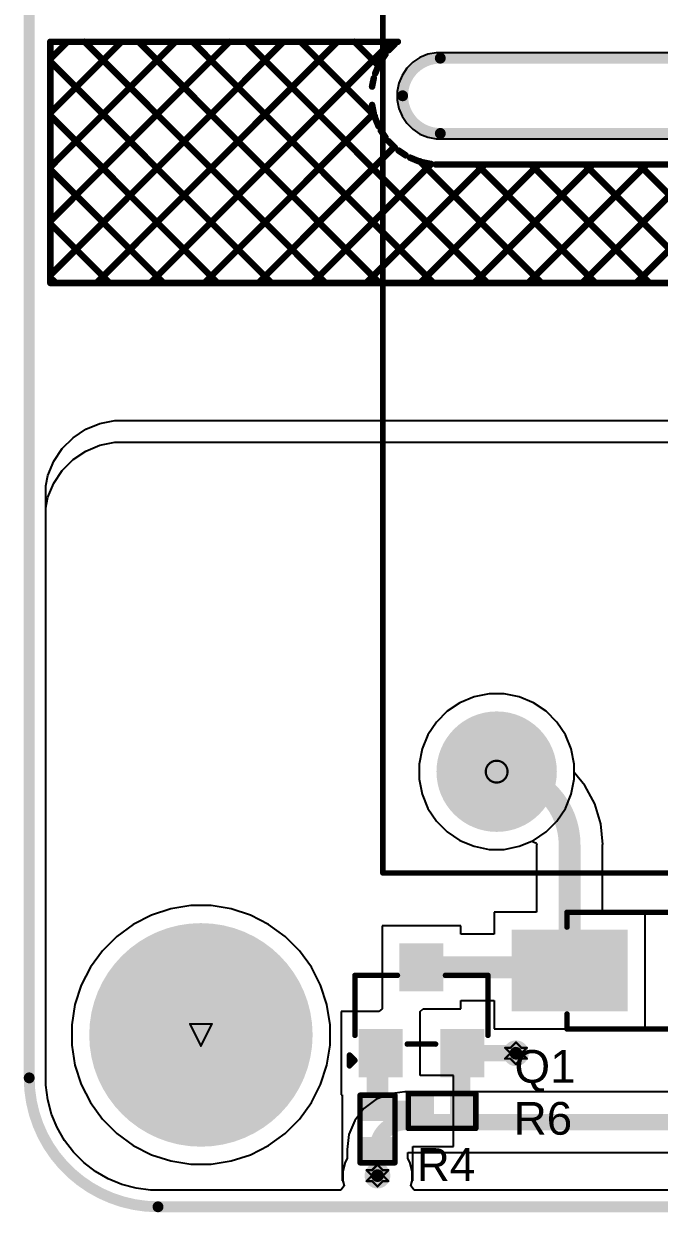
# Model space of a CAD drawing. Header units: inches. Extents: x -4 to 182, y -4 to 85.
# Drawn here: x -4.13 to 10.68, y -4.13 to 23.53 of the extents above; entities that cross this region are included whole.
import ezdxf

# ---------------------------------------------------------------- set-up
doc = ezdxf.new("R2010")
doc.units = ezdxf.units.IN
for name, color, linetype in [('Board Outline', 216, 'Continuous'), ('Bottom Layer', 5, 'Continuous'), ('Bottom Solder', 6, 'Continuous'), ('Drill Drawing', 1, 'Continuous'), ('Multi-Layer', 9, 'Continuous'), ('Pad Holes', 156, 'Continuous'), ('Top Layer', 1, 'Continuous'), ('Top Overlay', 2, 'Continuous'), ('Top Paste', 8, 'Continuous'), ('Top Solder', 216, 'Continuous'), ('Via Holes', 16, 'Continuous')]:
    doc.layers.add(name, color=color, linetype=linetype)
doc.styles.add('Arial', font='', dxfattribs={"height": 0.2})
doc.styles.get('Arial').set_extended_font_data('Arial')

# ---------------------------------------------------------------- blocks, each defined once
blk = doc.blocks.new('R___0402_5')
at = {"layer": 'Top Layer'}
for points in [[(-0.699, -0.317), (-0.699, 0.318), (-0.241, 0.318), (-0.241, -0.317)], [(0.241, -0.317), (0.241, 0.318), (0.699, 0.318), (0.699, -0.317)]]:
    blk.add_hatch(color=1, dxfattribs=at).paths.add_polyline_path(points)
at = {"layer": 'Top Paste'}
for points in [[(-0.699, -0.317), (-0.699, 0.318), (-0.241, 0.318), (-0.241, -0.317)], [(0.241, -0.317), (0.241, 0.318), (0.699, 0.318), (0.699, -0.317)]]:
    blk.add_hatch(color=8, dxfattribs=at).paths.add_polyline_path(points)
at = {"layer": 'Top Solder'}
for points in [[(-0.754, -0.372), (-0.754, 0.373), (-0.186, 0.373), (-0.186, -0.372)], [(0.186, -0.372), (0.186, 0.373), (0.754, 0.373), (0.754, -0.372)]]:
    blk.add_hatch(color=216, dxfattribs=at).paths.add_polyline_path(points)
at = {"layer": 'Top Overlay'}
for points in [[(0.787, 0.406, 0.127, 0.127, 0), (-0.787, 0.406, 0.127, 0.127, 0)], [(-0.787, -0.406, 0.127, 0.127, 0), (-0.787, 0.406, 0.127, 0.127, 0)], [(0.787, 0.406, 0.127, 0.127, 0), (0.787, -0.406, 0.127, 0.127, 0)], [(0.787, -0.406, 0.127, 0.127, 0), (-0.787, -0.406, 0.127, 0.127, 0)], [(0.813, -0.432, 0.00323, 0.00323, 0), (-0.813, -0.432, 0.00323, 0.00323, 0)]]:
    blk.add_lwpolyline(points, format="xyseb", dxfattribs=at)
for points in [[(-0.819, 0.406, 0.0635, 0.0635, 1), (-0.756, 0.406, 0.0635, 0.0635, 1)], [(-0.819, 0.406, 0.0635, 0.0635, 1), (-0.756, 0.406, 0.0635, 0.0635, 1)], [(0.756, 0.406, 0.0635, 0.0635, 1), (0.819, 0.406, 0.0635, 0.0635, 1)], [(0.756, 0.406, 0.0635, 0.0635, 1), (0.819, 0.406, 0.0635, 0.0635, 1)], [(-0.819, -0.406, 0.0635, 0.0635, 1), (-0.756, -0.406, 0.0635, 0.0635, 1)], [(-0.819, -0.406, 0.0635, 0.0635, 1), (-0.756, -0.406, 0.0635, 0.0635, 1)], [(-0.814, -0.432, 0.00161, 0.00161, 1), (-0.812, -0.432, 0.00161, 0.00161, 1)], [(0.756, -0.406, 0.0635, 0.0635, 1), (0.819, -0.406, 0.0635, 0.0635, 1)], [(0.756, -0.406, 0.0635, 0.0635, 1), (0.819, -0.406, 0.0635, 0.0635, 1)], [(0.812, -0.432, 0.00161, 0.00161, 1), (0.814, -0.432, 0.00161, 0.00161, 1)]]:
    blk.add_lwpolyline(points, format="xyseb", close=True, dxfattribs=at)
blk = doc.blocks.new('R___0402_7')
at = {"layer": 'Top Layer'}
for points in [[(-0.699, -0.318), (-0.699, 0.318), (-0.241, 0.318), (-0.241, -0.318)], [(0.241, -0.318), (0.241, 0.318), (0.699, 0.318), (0.699, -0.318)]]:
    blk.add_hatch(color=1, dxfattribs=at).paths.add_polyline_path(points)
at = {"layer": 'Top Paste'}
for points in [[(-0.699, -0.318), (-0.699, 0.318), (-0.241, 0.318), (-0.241, -0.318)], [(0.241, -0.318), (0.241, 0.318), (0.699, 0.318), (0.699, -0.318)]]:
    blk.add_hatch(color=8, dxfattribs=at).paths.add_polyline_path(points)
at = {"layer": 'Top Solder'}
for points in [[(-0.754, -0.373), (-0.754, 0.373), (-0.186, 0.373), (-0.186, -0.373)], [(0.186, -0.373), (0.186, 0.373), (0.754, 0.373), (0.754, -0.373)]]:
    blk.add_hatch(color=216, dxfattribs=at).paths.add_polyline_path(points)
at = {"layer": 'Top Overlay'}
for points in [[(-0.787, 0.406, 0.127, 0.127, 0), (0.787, 0.406, 0.127, 0.127, 0)], [(-0.787, 0.406, 0.127, 0.127, 0), (-0.787, -0.406, 0.127, 0.127, 0)], [(0.787, 0.406, 0.127, 0.127, 0), (0.787, -0.406, 0.127, 0.127, 0)], [(-0.787, -0.406, 0.127, 0.127, 0), (0.787, -0.406, 0.127, 0.127, 0)], [(-0.813, -0.432, 0.00323, 0.00323, 0), (0.813, -0.432, 0.00323, 0.00323, 0)]]:
    blk.add_lwpolyline(points, format="xyseb", dxfattribs=at)
for points in [[(-0.819, 0.406, 0.0635, 0.0635, 1), (-0.756, 0.406, 0.0635, 0.0635, 1)], [(-0.819, 0.406, 0.0635, 0.0635, 1), (-0.756, 0.406, 0.0635, 0.0635, 1)], [(0.756, 0.406, 0.0635, 0.0635, 1), (0.819, 0.406, 0.0635, 0.0635, 1)], [(0.756, 0.406, 0.0635, 0.0635, 1), (0.819, 0.406, 0.0635, 0.0635, 1)], [(-0.819, -0.406, 0.0635, 0.0635, 1), (-0.756, -0.406, 0.0635, 0.0635, 1)], [(-0.819, -0.406, 0.0635, 0.0635, 1), (-0.756, -0.406, 0.0635, 0.0635, 1)], [(-0.814, -0.432, 0.00161, 0.00161, 1), (-0.812, -0.432, 0.00161, 0.00161, 1)], [(0.756, -0.406, 0.0635, 0.0635, 1), (0.819, -0.406, 0.0635, 0.0635, 1)], [(0.756, -0.406, 0.0635, 0.0635, 1), (0.819, -0.406, 0.0635, 0.0635, 1)], [(0.812, -0.432, 0.00161, 0.00161, 1), (0.814, -0.432, 0.00161, 0.00161, 1)]]:
    blk.add_lwpolyline(points, format="xyseb", close=True, dxfattribs=at)
blk = doc.blocks.new('SOT_23_12')
at = {"layer": 'Top Layer'}
for points in [[(-0.41, 1.46), (0.41, 1.46), (0.41, 0.54), (-0.41, 0.54)], [(-1.36, -0.54), (-0.54, -0.54), (-0.54, -1.46), (-1.36, -1.46)], [(0.54, -0.54), (1.36, -0.54), (1.36, -1.46), (0.54, -1.46)]]:
    blk.add_hatch(color=1, dxfattribs=at).paths.add_polyline_path(points)
at = {"layer": 'Top Paste'}
for points in [[(-0.41, 1.46), (0.41, 1.46), (0.41, 0.54), (-0.41, 0.54)], [(-1.36, -0.54), (-0.54, -0.54), (-0.54, -1.46), (-1.36, -1.46)], [(0.54, -0.54), (1.36, -0.54), (1.36, -1.46), (0.54, -1.46)]]:
    blk.add_hatch(color=8, dxfattribs=at).paths.add_polyline_path(points)
at = {"layer": 'Top Solder'}
for points in [[(-0.512, 1.562), (0.512, 1.562), (0.512, 0.438), (-0.512, 0.438)], [(-1.462, -0.438), (-0.438, -0.438), (-0.438, -1.562), (-1.462, -1.562)], [(0.438, -0.438), (1.462, -0.438), (1.462, -1.562), (0.438, -1.562)]]:
    blk.add_hatch(color=216, dxfattribs=at).paths.add_polyline_path(points)
at = {"layer": 'Top Overlay'}
for points in [[(-1.549, 0.813, 0.127, 0.127, 0), (-1.549, -0.584, 0.127, 0.127, 0)], [(-1.549, 0.813, 0.127, 0.127, 0), (-0.559, 0.813, 0.127, 0.127, 0)], [(0.559, 0.813, 0.127, 0.127, 0), (1.549, 0.813, 0.127, 0.127, 0)], [(1.549, -0.584, 0.127, 0.127, 0), (1.549, 0.813, 0.127, 0.127, 0)], [(-0.33, -0.787, 0.127, 0.127, 0), (0.33, -0.787, 0.127, 0.127, 0)], [(-1.676, -1.041, 0.127, 0.127, 0), (-1.549, -1.168, 0.127, 0.127, 0)], [(-1.676, -1.295, 0.127, 0.127, 0), (-1.676, -1.041, 0.127, 0.127, 0)], [(-1.676, -1.295, 0.127, 0.127, 0), (-1.549, -1.168, 0.127, 0.127, 0)]]:
    blk.add_lwpolyline(points, format="xyseb", dxfattribs=at)
for points in [[(-1.581, 0.813, 0.0635, 0.0635, 1), (-1.518, 0.813, 0.0635, 0.0635, 1)], [(-1.581, 0.813, 0.0635, 0.0635, 1), (-1.518, 0.813, 0.0635, 0.0635, 1)], [(-0.591, 0.813, 0.0635, 0.0635, 1), (-0.527, 0.813, 0.0635, 0.0635, 1)], [(0.527, 0.813, 0.0635, 0.0635, 1), (0.591, 0.813, 0.0635, 0.0635, 1)], [(1.518, 0.813, 0.0635, 0.0635, 1), (1.581, 0.813, 0.0635, 0.0635, 1)], [(1.518, 0.813, 0.0635, 0.0635, 1), (1.581, 0.813, 0.0635, 0.0635, 1)], [(-1.581, -0.584, 0.0635, 0.0635, 1), (-1.518, -0.584, 0.0635, 0.0635, 1)], [(1.518, -0.584, 0.0635, 0.0635, 1), (1.581, -0.584, 0.0635, 0.0635, 1)], [(-0.362, -0.787, 0.0635, 0.0635, 1), (-0.298, -0.787, 0.0635, 0.0635, 1)], [(0.298, -0.787, 0.0635, 0.0635, 1), (0.362, -0.787, 0.0635, 0.0635, 1)], [(-1.708, -1.041, 0.0635, 0.0635, 1), (-1.645, -1.041, 0.0635, 0.0635, 1)], [(-1.708, -1.041, 0.0635, 0.0635, 1), (-1.645, -1.041, 0.0635, 0.0635, 1)], [(-1.581, -1.168, 0.0635, 0.0635, 1), (-1.518, -1.168, 0.0635, 0.0635, 1)], [(-1.581, -1.168, 0.0635, 0.0635, 1), (-1.518, -1.168, 0.0635, 0.0635, 1)], [(-1.708, -1.295, 0.0635, 0.0635, 1), (-1.645, -1.295, 0.0635, 0.0635, 1)], [(-1.708, -1.295, 0.0635, 0.0635, 1), (-1.645, -1.295, 0.0635, 0.0635, 1)]]:
    blk.add_lwpolyline(points, format="xyseb", close=True, dxfattribs=at)
blk = doc.blocks.new('G2RL_1A_E2_CV_HA_DC12_14')
at = {"layer": 'Bottom Layer'}
h = blk.add_hatch(color=5, dxfattribs=at)
edge = h.paths.add_edge_path()
edge.add_arc((-12.5, 3.75), 1.3, 0, 360)
at = {"layer": 'Bottom Solder'}
h = blk.add_hatch(color=6, dxfattribs=at)
edge = h.paths.add_edge_path()
edge.add_arc((-12.5, 3.75), 1.402, 0, 360)
at = {"layer": 'Multi-Layer'}
h = blk.add_hatch(color=9, dxfattribs=at)
edge = h.paths.add_edge_path()
edge.add_arc((-12.5, 3.75), 1.3, 0, 360)
at = {"layer": 'Pad Holes'}
h = blk.add_hatch(color=7, dxfattribs=at)
edge = h.paths.add_edge_path()
edge.add_arc((-12.5, 3.75), 0.65, 0, 360)
at = {"layer": 'Top Layer'}
h = blk.add_hatch(color=1, dxfattribs=at)
edge = h.paths.add_edge_path()
edge.add_arc((-12.5, 3.75), 1.3, 0, 360)
at = {"layer": 'Top Solder'}
h = blk.add_hatch(color=216, dxfattribs=at)
edge = h.paths.add_edge_path()
edge.add_arc((-12.5, 3.75), 1.402, 0, 360)
at = {"layer": 'Top Overlay'}
blk.add_lwpolyline([(-14.891, 6.401, 0.0635, 0.0635, 1), (-14.827, 6.401, 0.0635, 0.0635, 1)], format="xyseb", close=True, dxfattribs=at)
blk.add_lwpolyline([(-14.891, 6.401, 0.0635, 0.0635, 1), (-14.827, 6.401, 0.0635, 0.0635, 1)], format="xyseb", close=True, dxfattribs=at)
for points in [[(-14.859, 6.401, 0.127, 0.127, 0), (14.199, 6.401, 0.127, 0.127, 0)], [(-14.859, 6.401, 0.127, 0.127, 0), (-14.859, -6.35, 0.127, 0.127, 0)]]:
    blk.add_lwpolyline(points, format="xyseb", dxfattribs=at)
blk = doc.blocks.new('SMA_22')
at = {"layer": 'Top Layer'}
for points in [[(-3.25, 0.85), (-0.75, 0.85), (-0.75, -0.85), (-3.25, -0.85)], [(0.75, 0.85), (3.25, 0.85), (3.25, -0.85), (0.75, -0.85)]]:
    blk.add_hatch(color=1, dxfattribs=at).paths.add_polyline_path(points)
at = {"layer": 'Top Overlay'}
for points in [[(-4.445, -1.422), (-3.278, -1.422), (-3.278, 1.422), (-4.445, 1.422)], [(-3.3, 0.924), (-2.596, 0.924), (-2.596, 1.422), (-3.3, 1.422)], [(-3.3, -1.422), (-2.596, -1.422), (-2.596, -0.924), (-3.3, -0.924)]]:
    blk.add_hatch(color=2, dxfattribs=at).paths.add_polyline_path(points)
at = {"layer": 'Top Paste'}
for points in [[(-3.25, 0.85), (-0.75, 0.85), (-0.75, -0.85), (-3.25, -0.85)], [(0.75, 0.85), (3.25, 0.85), (3.25, -0.85), (0.75, -0.85)]]:
    blk.add_hatch(color=8, dxfattribs=at).paths.add_polyline_path(points)
at = {"layer": 'Top Solder'}
for points in [[(-3.352, 0.952), (-0.648, 0.952), (-0.648, -0.952), (-3.352, -0.952)], [(0.648, 0.952), (3.352, 0.952), (3.352, -0.952), (0.648, -0.952)]]:
    blk.add_hatch(color=216, dxfattribs=at).paths.add_polyline_path(points)
at = {"layer": 'Top Overlay'}
for points in [[(2.061, 1.358, 0.127, 0.127, 0), (-2.658, 1.358, 0.127, 0.127, 0)], [(2.061, 1.358, 0.127, 0.127, 0), (2.061, 1.012, 0.127, 0.127, 0)], [(2.061, -1.012, 0.127, 0.127, 0), (2.061, -1.358, 0.127, 0.127, 0)], [(2.061, -1.358, 0.127, 0.127, 0), (-2.658, -1.358, 0.127, 0.127, 0)]]:
    blk.add_lwpolyline(points, format="xyseb", dxfattribs=at)
for points in [[(-2.69, 1.358, 0.0635, 0.0635, 1), (-2.626, 1.358, 0.0635, 0.0635, 1)], [(2.029, 1.358, 0.0635, 0.0635, 1), (2.093, 1.358, 0.0635, 0.0635, 1)], [(2.029, 1.358, 0.0635, 0.0635, 1), (2.093, 1.358, 0.0635, 0.0635, 1)], [(2.029, 1.012, 0.0635, 0.0635, 1), (2.093, 1.012, 0.0635, 0.0635, 1)], [(2.029, -1.012, 0.0635, 0.0635, 1), (2.093, -1.012, 0.0635, 0.0635, 1)], [(-2.69, -1.358, 0.0635, 0.0635, 1), (-2.626, -1.358, 0.0635, 0.0635, 1)], [(2.029, -1.358, 0.0635, 0.0635, 1), (2.093, -1.358, 0.0635, 0.0635, 1)], [(2.029, -1.358, 0.0635, 0.0635, 1), (2.093, -1.358, 0.0635, 0.0635, 1)]]:
    blk.add_lwpolyline(points, format="xyseb", close=True, dxfattribs=at)

msp = doc.modelspace()

# ---------------------------------------------------------------- hatches: boundary and pattern name
at = {"layer": 'Bottom Layer'}
h = msp.add_hatch(color=5, dxfattribs=at)
edge = h.paths.add_edge_path()
edge.add_arc((0, 0), 2.5, 0, 360)
h = msp.add_hatch(color=5, dxfattribs=at)
edge = h.paths.add_edge_path()
edge.add_arc((7.338, -0.427), 0.3, 0, 360)
h = msp.add_hatch(color=5, dxfattribs=at)
edge = h.paths.add_edge_path()
edge.add_arc((4.113, -3.275), 0.3, 0, 360)
at = {"layer": 'Bottom Solder'}
h = msp.add_hatch(color=6, dxfattribs=at)
edge = h.paths.add_edge_path()
edge.add_arc((0, 0), 2.602, 0, 360)
at = {"layer": 'Multi-Layer'}
h = msp.add_hatch(color=9, dxfattribs=at)
edge = h.paths.add_edge_path()
edge.add_arc((0, 0), 2.5, 0, 360)
at = {"layer": 'Pad Holes'}
h = msp.add_hatch(color=7, dxfattribs=at)
edge = h.paths.add_edge_path()
edge.add_arc((0, 0), 1.5, 0, 360)
at = {"layer": 'Top Layer'}
h = msp.add_hatch(color=1, dxfattribs=at)
edge = h.paths.add_edge_path()
edge.add_arc((0, 0), 2.5, 0, 360)
h = msp.add_hatch(color=1, dxfattribs=at)
edge = h.paths.add_edge_path()
edge.add_arc((7.338, -0.427), 0.3, 0, 360)
h = msp.add_hatch(color=1, dxfattribs=at)
edge = h.paths.add_edge_path()
edge.add_arc((4.113, -3.275), 0.3, 0, 360)
at = {"layer": 'Top Solder'}
h = msp.add_hatch(color=216, dxfattribs=at)
edge = h.paths.add_edge_path()
edge.add_arc((0, 0), 2.602, 0, 360)
at = {"layer": 'Via Holes'}
h = msp.add_hatch(color=7, dxfattribs=at)
edge = h.paths.add_edge_path()
edge.add_arc((7.338, -0.427), 0.15, 0, 360)
h = msp.add_hatch(color=7, dxfattribs=at)
edge = h.paths.add_edge_path()
edge.add_arc((4.113, -3.275), 0.15, 0, 360)

# ---------------------------------------------------------------- linework, layer by layer
at = {"layer": 'Board Outline'}
for points in [[(-4, -1, 0.254, 0.254, 0), (-4, 47, 0.254, 0.254, 0)], [(4.699, 21.857, 0.254, 0.254, -0.414214), (5.575, 22.733, 0.254, 0.254, 0)], [(5.575, 22.733, 0.254, 0.254, 0), (15.557, 22.733, 0.254, 0.254, 0)], [(5.575, 20.98, 0.254, 0.254, -0.414214), (4.699, 21.857, 0.254, 0.254, 0)], [(5.575, 20.98, 0.254, 0.254, 0), (15.557, 20.98, 0.254, 0.254, 0)], [(-1, -4, 0.254, 0.254, -0.414214), (-4, -1, 0.254, 0.254, 0)], [(-1, -4, 0.254, 0.254, 0), (50.174, -4, 0.254, 0.254, 0)]]:
    msp.add_lwpolyline(points, format="xyseb", dxfattribs=at)
for points in [[(5.512, 22.733, 0.127, 0.127, 1), (5.639, 22.733, 0.127, 0.127, 1)], [(5.512, 22.733, 0.127, 0.127, 1), (5.639, 22.733, 0.127, 0.127, 1)], [(4.636, 21.857, 0.127, 0.127, 1), (4.762, 21.857, 0.127, 0.127, 1)], [(4.636, 21.857, 0.127, 0.127, 1), (4.762, 21.857, 0.127, 0.127, 1)], [(5.512, 20.98, 0.127, 0.127, 1), (5.639, 20.98, 0.127, 0.127, 1)], [(5.512, 20.98, 0.127, 0.127, 1), (5.639, 20.98, 0.127, 0.127, 1)], [(-4.063, -1, 0.127, 0.127, 1), (-3.936, -1, 0.127, 0.127, 1)], [(-4.063, -1, 0.127, 0.127, 1), (-3.936, -1, 0.127, 0.127, 1)], [(-1.063, -4, 0.127, 0.127, 1), (-0.936, -4, 0.127, 0.127, 1)], [(-1.063, -4, 0.127, 0.127, 1), (-0.936, -4, 0.127, 0.127, 1)]]:
    msp.add_lwpolyline(points, format="xyseb", close=True, dxfattribs=at)
at = {"layer": 'Bottom Layer'}
for p, q in [((-2.978, 13.39), (-2.683, 13.587)), ((-2.683, 13.587), (-2.355, 13.723)), ((-2.355, 13.723), (-2.006, 13.792)), ((-2.006, 13.792), (51.228, 13.792)), ((-3.23, 13.138), (-2.978, 13.39)), ((-3.427, 12.843), (-3.23, 13.138)), ((-3.563, 12.515), (-3.427, 12.843)), ((-3.612, 12.27), (-3.563, 12.515)), ((-3.612, -1), (-3.612, 12.27)), ((6.362, 7.866), (6.033, 7.73)), ((6.711, 7.935), (6.362, 7.866)), ((7.067, 7.935), (6.711, 7.935)), ((7.416, 7.866), (7.067, 7.935)), ((7.745, 7.73), (7.416, 7.866)), ((5.737, 7.532), (5.485, 7.28)), ((6.033, 7.73), (5.737, 7.532)), ((8.042, 7.532), (7.745, 7.73)), ((8.293, 7.28), (8.042, 7.532)), ((5.485, 7.28), (5.287, 6.984)), ((8.491, 6.984), (8.293, 7.28)), ((5.287, 6.984), (5.151, 6.655)), ((8.628, 6.655), (8.491, 6.984)), ((5.151, 6.655), (5.081, 6.305)), ((8.697, 6.305), (8.628, 6.655)), ((5.081, 6.305), (5.081, 5.949)), ((8.697, 5.949), (8.697, 6.305)), ((5.081, 5.949), (5.151, 5.6)), ((8.628, 5.6), (8.697, 5.949)), ((5.151, 5.6), (5.287, 5.271)), ((8.491, 5.271), (8.628, 5.6)), ((5.287, 5.271), (5.485, 4.975)), ((8.293, 4.975), (8.491, 5.271)), ((5.485, 4.975), (5.737, 4.723)), ((5.737, 4.723), (6.033, 4.525)), ((7.745, 4.525), (8.042, 4.723)), ((8.042, 4.723), (8.293, 4.975)), ((6.033, 4.525), (6.362, 4.389)), ((7.416, 4.389), (7.745, 4.525)), ((6.362, 4.389), (6.711, 4.319)), ((6.711, 4.319), (7.067, 4.319)), ((7.067, 4.319), (7.416, 4.389)), ((-1.155, 2.788), (-1.577, 2.573)), ((-0.704, 2.934), (-1.155, 2.788)), ((-0.237, 3.008), (-0.704, 2.934)), ((0.237, 3.008), (-0.237, 3.008)), ((0.704, 2.934), (0.237, 3.008)), ((1.155, 2.788), (0.704, 2.934)), ((1.577, 2.573), (1.155, 2.788)), ((-1.577, 2.573), (-1.96, 2.294)), ((1.96, 2.294), (1.577, 2.573)), ((-1.96, 2.294), (-2.294, 1.96)), ((2.294, 1.96), (1.96, 2.294)), ((-2.294, 1.96), (-2.573, 1.577)), ((2.573, 1.577), (2.294, 1.96)), ((-2.573, 1.577), (-2.788, 1.155)), ((2.788, 1.155), (2.573, 1.577)), ((-2.788, 1.155), (-2.934, 0.704)), ((2.934, 0.704), (2.788, 1.155)), ((-2.934, 0.704), (-3.008, 0.237)), ((3.008, 0.237), (2.934, 0.704)), ((-3.008, 0.237), (-3.008, -0.237)), ((3.008, -0.237), (3.008, 0.237)), ((-3.008, -0.237), (-2.934, -0.704)), ((2.934, -0.704), (3.008, -0.237)), ((-2.934, -0.704), (-2.788, -1.155)), ((2.788, -1.155), (2.934, -0.704)), ((-3.612, -1.171), (-3.612, -1)), ((-3.567, -1.511), (-3.612, -1.171)), ((-2.788, -1.155), (-2.573, -1.577)), ((2.573, -1.577), (2.788, -1.155)), ((4.399, -1.368), (4.075, -1.502)), ((4.747, -1.322), (4.399, -1.368)), ((4.747, -1.327), (4.747, -1.322)), ((33.131, -1.327), (4.747, -1.327)), ((-3.478, -1.841), (-3.567, -1.511)), ((-2.573, -1.577), (-2.294, -1.96)), ((2.294, -1.96), (2.573, -1.577)), ((4.075, -1.502), (3.797, -1.716)), ((-3.347, -2.158), (-3.478, -1.841)), ((3.797, -1.716), (3.583, -1.994)), ((-3.176, -2.454), (-3.347, -2.158)), ((-2.294, -1.96), (-1.96, -2.294)), ((1.96, -2.294), (2.294, -1.96)), ((3.583, -1.994), (3.449, -2.318)), ((-2.968, -2.726), (-3.176, -2.454)), ((-1.96, -2.294), (-1.577, -2.573)), ((1.577, -2.573), (1.96, -2.294)), ((3.449, -2.318), (3.403, -2.666)), ((-2.726, -2.968), (-2.968, -2.726)), ((-1.577, -2.573), (-1.155, -2.788)), ((1.155, -2.788), (1.577, -2.573)), ((3.403, -2.666), (3.408, -2.666)), ((3.408, -2.666), (3.408, -2.879)), ((4.817, -2.879), (4.817, -2.737)), ((4.817, -2.737), (16.058, -2.737)), ((-2.454, -3.176), (-2.726, -2.968)), ((-1.155, -2.788), (-0.704, -2.934)), ((-0.704, -2.934), (-0.237, -3.008)), ((-0.237, -3.008), (0.237, -3.008)), ((0.237, -3.008), (0.704, -2.934)), ((0.704, -2.934), (1.155, -2.788)), ((3.36, -2.963), (3.305, -3.168)), ((3.408, -2.879), (3.36, -2.963)), ((4.866, -2.963), (4.817, -2.879)), ((4.921, -3.168), (4.866, -2.963)), ((-2.158, -3.347), (-2.454, -3.176)), ((3.305, -3.168), (3.305, -3.381)), ((4.921, -3.381), (4.921, -3.168)), ((-1.841, -3.478), (-2.158, -3.347)), ((-1.511, -3.567), (-1.841, -3.478)), ((-1.171, -3.612), (-1.511, -3.567)), ((3.339, -3.51), (3.262, -3.612)), ((3.305, -3.381), (3.339, -3.51)), ((4.886, -3.51), (4.921, -3.381)), ((4.964, -3.612), (4.886, -3.51)), ((3.262, -3.612), (-1.171, -3.612)), ((16.592, -3.612), (4.964, -3.612))]:
    msp.add_line(p, q, dxfattribs=at)
for points in [[(4.113, -2.666, 0.381, 0.381, -0.414214), (4.747, -2.032, 0.381, 0.381, 0)], [(4.747, -2.032, 0.381, 0.381, 0), (33.131, -2.032, 0.381, 0.381, 0)], [(4.113, -3.275, 0.381, 0.381, 0), (4.113, -2.666, 0.381, 0.381, 0)]]:
    msp.add_lwpolyline(points, format="xyseb", dxfattribs=at)
for points in [[(4.652, -2.032, 0.191, 0.191, 1), (4.842, -2.032, 0.191, 0.191, 1)], [(4.652, -2.032, 0.191, 0.191, 1), (4.842, -2.032, 0.191, 0.191, 1)], [(4.018, -2.666, 0.191, 0.191, 1), (4.208, -2.666, 0.191, 0.191, 1)], [(4.018, -2.666, 0.191, 0.191, 1), (4.208, -2.666, 0.191, 0.191, 1)], [(4.018, -3.275, 0.191, 0.191, 1), (4.208, -3.275, 0.191, 0.191, 1)]]:
    msp.add_lwpolyline(points, format="xyseb", close=True, dxfattribs=at)
at = {"layer": 'Drill Drawing'}
for points in [[(7.143, 6.127, 0.0508, 0.0508, 1), (6.635, 6.127, 0.0508, 0.0508, 1)], [(6.622, 6.127, 0.0254, 0.0254, 1), (6.648, 6.127, 0.0254, 0.0254, 1)], [(7.13, 6.127, 0.0254, 0.0254, 1), (7.156, 6.127, 0.0254, 0.0254, 1)], [(-0.267, 0.254, 0.0254, 0.0254, 1), (-0.241, 0.254, 0.0254, 0.0254, 1)], [(-0.267, 0.254, 0.0254, 0.0254, 1), (-0.241, 0.254, 0.0254, 0.0254, 1)], [(0.241, 0.254, 0.0254, 0.0254, 1), (0.267, 0.254, 0.0254, 0.0254, 1)], [(0.241, 0.254, 0.0254, 0.0254, 1), (0.267, 0.254, 0.0254, 0.0254, 1)], [(-0.013, -0.254, 0.0254, 0.0254, 1), (0.013, -0.254, 0.0254, 0.0254, 1)], [(-0.013, -0.254, 0.0254, 0.0254, 1), (0.013, -0.254, 0.0254, 0.0254, 1)], [(7.072, -0.3, 0.0254, 0.0254, 1), (7.097, -0.3, 0.0254, 0.0254, 1)], [(7.072, -0.3, 0.0254, 0.0254, 1), (7.097, -0.3, 0.0254, 0.0254, 1)], [(7.199, -0.3, 0.0254, 0.0254, 1), (7.224, -0.3, 0.0254, 0.0254, 1)], [(7.199, -0.3, 0.0254, 0.0254, 1), (7.224, -0.3, 0.0254, 0.0254, 1)], [(7.326, -0.173, 0.0254, 0.0254, 1), (7.351, -0.173, 0.0254, 0.0254, 1)], [(7.326, -0.173, 0.0254, 0.0254, 1), (7.351, -0.173, 0.0254, 0.0254, 1)], [(7.453, -0.3, 0.0254, 0.0254, 1), (7.478, -0.3, 0.0254, 0.0254, 1)], [(7.453, -0.3, 0.0254, 0.0254, 1), (7.478, -0.3, 0.0254, 0.0254, 1)], [(7.58, -0.3, 0.0254, 0.0254, 1), (7.605, -0.3, 0.0254, 0.0254, 1)], [(7.58, -0.3, 0.0254, 0.0254, 1), (7.605, -0.3, 0.0254, 0.0254, 1)], [(7.072, -0.554, 0.0254, 0.0254, 1), (7.097, -0.554, 0.0254, 0.0254, 1)], [(7.072, -0.554, 0.0254, 0.0254, 1), (7.097, -0.554, 0.0254, 0.0254, 1)], [(7.199, -0.427, 0.0254, 0.0254, 1), (7.224, -0.427, 0.0254, 0.0254, 1)], [(7.199, -0.427, 0.0254, 0.0254, 1), (7.224, -0.427, 0.0254, 0.0254, 1)], [(7.199, -0.554, 0.0254, 0.0254, 1), (7.224, -0.554, 0.0254, 0.0254, 1)], [(7.199, -0.554, 0.0254, 0.0254, 1), (7.224, -0.554, 0.0254, 0.0254, 1)], [(7.453, -0.427, 0.0254, 0.0254, 1), (7.478, -0.427, 0.0254, 0.0254, 1)], [(7.453, -0.427, 0.0254, 0.0254, 1), (7.478, -0.427, 0.0254, 0.0254, 1)], [(7.453, -0.554, 0.0254, 0.0254, 1), (7.478, -0.554, 0.0254, 0.0254, 1)], [(7.453, -0.554, 0.0254, 0.0254, 1), (7.478, -0.554, 0.0254, 0.0254, 1)], [(7.58, -0.554, 0.0254, 0.0254, 1), (7.605, -0.554, 0.0254, 0.0254, 1)], [(7.58, -0.554, 0.0254, 0.0254, 1), (7.605, -0.554, 0.0254, 0.0254, 1)], [(7.326, -0.681, 0.0254, 0.0254, 1), (7.351, -0.681, 0.0254, 0.0254, 1)], [(7.326, -0.681, 0.0254, 0.0254, 1), (7.351, -0.681, 0.0254, 0.0254, 1)], [(4.1, -3.021, 0.0254, 0.0254, 1), (4.126, -3.021, 0.0254, 0.0254, 1)], [(4.1, -3.021, 0.0254, 0.0254, 1), (4.126, -3.021, 0.0254, 0.0254, 1)], [(3.846, -3.148, 0.0254, 0.0254, 1), (3.872, -3.148, 0.0254, 0.0254, 1)], [(3.846, -3.148, 0.0254, 0.0254, 1), (3.872, -3.148, 0.0254, 0.0254, 1)], [(3.973, -3.148, 0.0254, 0.0254, 1), (3.999, -3.148, 0.0254, 0.0254, 1)], [(3.973, -3.148, 0.0254, 0.0254, 1), (3.999, -3.148, 0.0254, 0.0254, 1)], [(3.973, -3.275, 0.0254, 0.0254, 1), (3.999, -3.275, 0.0254, 0.0254, 1)], [(3.973, -3.275, 0.0254, 0.0254, 1), (3.999, -3.275, 0.0254, 0.0254, 1)], [(4.227, -3.148, 0.0254, 0.0254, 1), (4.253, -3.148, 0.0254, 0.0254, 1)], [(4.227, -3.148, 0.0254, 0.0254, 1), (4.253, -3.148, 0.0254, 0.0254, 1)], [(4.227, -3.275, 0.0254, 0.0254, 1), (4.253, -3.275, 0.0254, 0.0254, 1)], [(4.227, -3.275, 0.0254, 0.0254, 1), (4.253, -3.275, 0.0254, 0.0254, 1)], [(4.354, -3.148, 0.0254, 0.0254, 1), (4.38, -3.148, 0.0254, 0.0254, 1)], [(4.354, -3.148, 0.0254, 0.0254, 1), (4.38, -3.148, 0.0254, 0.0254, 1)], [(3.846, -3.402, 0.0254, 0.0254, 1), (3.872, -3.402, 0.0254, 0.0254, 1)], [(3.846, -3.402, 0.0254, 0.0254, 1), (3.872, -3.402, 0.0254, 0.0254, 1)], [(3.973, -3.402, 0.0254, 0.0254, 1), (3.999, -3.402, 0.0254, 0.0254, 1)], [(3.973, -3.402, 0.0254, 0.0254, 1), (3.999, -3.402, 0.0254, 0.0254, 1)], [(4.1, -3.529, 0.0254, 0.0254, 1), (4.126, -3.529, 0.0254, 0.0254, 1)], [(4.1, -3.529, 0.0254, 0.0254, 1), (4.126, -3.529, 0.0254, 0.0254, 1)], [(4.227, -3.402, 0.0254, 0.0254, 1), (4.253, -3.402, 0.0254, 0.0254, 1)], [(4.227, -3.402, 0.0254, 0.0254, 1), (4.253, -3.402, 0.0254, 0.0254, 1)], [(4.354, -3.402, 0.0254, 0.0254, 1), (4.38, -3.402, 0.0254, 0.0254, 1)], [(4.354, -3.402, 0.0254, 0.0254, 1), (4.38, -3.402, 0.0254, 0.0254, 1)]]:
    msp.add_lwpolyline(points, format="xyseb", close=True, dxfattribs=at)
for points in [[(-0.254, 0.254, 0.0508, 0.0508, 0), (0.254, 0.254, 0.0508, 0.0508, 0)], [(-0.254, 0.254, 0.0508, 0.0508, 0), (0, -0.254, 0.0508, 0.0508, 0)], [(0, -0.254, 0.0508, 0.0508, 0), (0.254, 0.254, 0.0508, 0.0508, 0)], [(7.084, -0.3, 0.0508, 0.0508, 0), (7.211, -0.427, 0.0508, 0.0508, 0)], [(7.084, -0.3, 0.0508, 0.0508, 0), (7.211, -0.3, 0.0508, 0.0508, 0)], [(7.211, -0.3, 0.0508, 0.0508, 0), (7.338, -0.173, 0.0508, 0.0508, 0)], [(7.338, -0.173, 0.0508, 0.0508, 0), (7.465, -0.3, 0.0508, 0.0508, 0)], [(7.465, -0.3, 0.0508, 0.0508, 0), (7.592, -0.3, 0.0508, 0.0508, 0)], [(7.465, -0.427, 0.0508, 0.0508, 0), (7.592, -0.3, 0.0508, 0.0508, 0)], [(7.084, -0.554, 0.0508, 0.0508, 0), (7.211, -0.427, 0.0508, 0.0508, 0)], [(7.084, -0.554, 0.0508, 0.0508, 0), (7.211, -0.554, 0.0508, 0.0508, 0)], [(7.211, -0.554, 0.0508, 0.0508, 0), (7.338, -0.681, 0.0508, 0.0508, 0)], [(7.338, -0.681, 0.0508, 0.0508, 0), (7.465, -0.554, 0.0508, 0.0508, 0)], [(7.465, -0.427, 0.0508, 0.0508, 0), (7.592, -0.554, 0.0508, 0.0508, 0)], [(7.465, -0.554, 0.0508, 0.0508, 0), (7.592, -0.554, 0.0508, 0.0508, 0)], [(3.986, -3.148, 0.0508, 0.0508, 0), (4.113, -3.021, 0.0508, 0.0508, 0)], [(4.113, -3.021, 0.0508, 0.0508, 0), (4.24, -3.148, 0.0508, 0.0508, 0)], [(3.859, -3.148, 0.0508, 0.0508, 0), (3.986, -3.275, 0.0508, 0.0508, 0)], [(3.859, -3.148, 0.0508, 0.0508, 0), (3.986, -3.148, 0.0508, 0.0508, 0)], [(3.859, -3.402, 0.0508, 0.0508, 0), (3.986, -3.275, 0.0508, 0.0508, 0)], [(4.24, -3.148, 0.0508, 0.0508, 0), (4.367, -3.148, 0.0508, 0.0508, 0)], [(4.24, -3.275, 0.0508, 0.0508, 0), (4.367, -3.148, 0.0508, 0.0508, 0)], [(4.24, -3.275, 0.0508, 0.0508, 0), (4.367, -3.402, 0.0508, 0.0508, 0)], [(3.859, -3.402, 0.0508, 0.0508, 0), (3.986, -3.402, 0.0508, 0.0508, 0)], [(3.986, -3.402, 0.0508, 0.0508, 0), (4.113, -3.529, 0.0508, 0.0508, 0)], [(4.113, -3.529, 0.0508, 0.0508, 0), (4.24, -3.402, 0.0508, 0.0508, 0)], [(4.24, -3.402, 0.0508, 0.0508, 0), (4.367, -3.402, 0.0508, 0.0508, 0)]]:
    msp.add_lwpolyline(points, format="xyseb", dxfattribs=at)
at = {"layer": 'Multi-Layer'}
for p, q in [((5.1, 22.746), (4.935, 22.636)), ((5.283, 22.822), (5.1, 22.746)), ((5.476, 22.86), (5.283, 22.822)), ((5.575, 22.86), (5.476, 22.86)), ((15.557, 22.86), (5.575, 22.86)), ((4.796, 22.497), (4.686, 22.332)), ((4.935, 22.636), (4.796, 22.497)), ((4.61, 22.149), (4.572, 21.956)), ((4.686, 22.332), (4.61, 22.149)), ((4.572, 21.956), (4.572, 21.857)), ((4.572, 21.857), (4.572, 21.758)), ((4.572, 21.758), (4.61, 21.564)), ((4.61, 21.564), (4.686, 21.381)), ((4.686, 21.381), (4.796, 21.217)), ((4.796, 21.217), (4.935, 21.077)), ((4.935, 21.077), (5.1, 20.967)), ((5.1, 20.967), (5.283, 20.892)), ((5.283, 20.892), (5.476, 20.853)), ((5.476, 20.853), (5.575, 20.853)), ((5.575, 20.853), (5.575, 20.853)), ((5.575, 20.853), (15.557, 20.853))]:
    msp.add_line(p, q, dxfattribs=at)
at = {"layer": 'Top Layer'}
for p, q in [((-2.683, 14.095), (-2.355, 14.231)), ((-2.355, 14.231), (-2.006, 14.3)), ((-2.006, 14.3), (-1.829, 14.3)), ((-1.829, 14.3), (38.982, 14.3)), ((-3.23, 13.646), (-2.978, 13.898)), ((-2.978, 13.898), (-2.683, 14.095)), ((-3.427, 13.351), (-3.23, 13.646)), ((-3.563, 13.023), (-3.427, 13.351)), ((-3.612, 12.778), (-3.563, 13.023)), ((-3.612, -1), (-3.612, 12.778)), ((6.362, 7.866), (6.033, 7.73)), ((6.711, 7.935), (6.362, 7.866)), ((7.067, 7.935), (6.711, 7.935)), ((7.416, 7.866), (7.067, 7.935)), ((7.745, 7.73), (7.416, 7.866)), ((5.737, 7.532), (5.485, 7.28)), ((6.033, 7.73), (5.737, 7.532)), ((8.042, 7.532), (7.745, 7.73)), ((8.293, 7.28), (8.042, 7.532)), ((5.485, 7.28), (5.287, 6.984)), ((8.491, 6.984), (8.293, 7.28)), ((5.287, 6.984), (5.151, 6.655)), ((8.628, 6.655), (8.491, 6.984)), ((5.151, 6.655), (5.081, 6.305)), ((8.697, 6.305), (8.628, 6.655)), ((5.081, 6.305), (5.081, 5.949)), ((8.697, 6.105), (8.697, 6.305)), ((8.945, 5.802), (8.697, 6.105)), ((5.081, 5.949), (5.151, 5.6)), ((5.151, 5.6), (5.287, 5.271)), ((9.174, 5.375), (8.945, 5.802)), ((5.287, 5.271), (5.485, 4.975)), ((9.315, 4.911), (9.174, 5.375)), ((5.485, 4.975), (5.737, 4.723)), ((5.737, 4.723), (6.033, 4.525)), ((9.362, 4.428), (9.315, 4.911)), ((6.033, 4.525), (6.362, 4.389)), ((7.416, 4.389), (7.708, 4.51)), ((7.708, 4.51), (7.817, 4.464)), ((7.817, 4.464), (7.821, 4.435)), ((7.821, 4.435), (7.82, 4.428)), ((7.82, 4.428), (7.82, 2.855)), ((9.357, 2.855), (9.357, 4.428)), ((9.357, 4.428), (9.362, 4.428)), ((6.362, 4.389), (6.711, 4.319)), ((6.711, 4.319), (7.067, 4.319)), ((7.067, 4.319), (7.416, 4.389)), ((-1.155, 2.788), (-1.577, 2.573)), ((-0.704, 2.934), (-1.155, 2.788)), ((-0.237, 3.008), (-0.704, 2.934)), ((0.237, 3.008), (-0.237, 3.008)), ((0.704, 2.934), (0.237, 3.008)), ((1.155, 2.788), (0.704, 2.934)), ((1.577, 2.573), (1.155, 2.788)), ((7.82, 2.855), (6.83, 2.855)), ((6.83, 2.855), (6.83, 2.341)), ((10.346, 2.855), (9.357, 2.855)), ((10.346, 0.139), (10.346, 2.855)), ((-1.577, 2.573), (-1.96, 2.294)), ((1.96, 2.294), (1.577, 2.573)), ((6.055, 2.541), (4.219, 2.541)), ((4.219, 2.541), (4.219, 0.643)), ((6.055, 2.341), (6.055, 2.541)), ((-1.96, 2.294), (-2.294, 1.96)), ((2.294, 1.96), (1.96, 2.294)), ((6.83, 2.341), (6.055, 2.341)), ((-2.294, 1.96), (-2.573, 1.577)), ((2.573, 1.577), (2.294, 1.96)), ((-2.573, 1.577), (-2.788, 1.155)), ((2.788, 1.155), (2.573, 1.577)), ((-2.788, 1.155), (-2.934, 0.704)), ((2.934, 0.704), (2.788, 1.155)), ((-2.934, 0.704), (-3.008, 0.237)), ((3.008, 0.237), (2.934, 0.704)), ((4.219, 0.605), (4.144, 0.541)), ((4.219, 0.643), (4.219, 0.605)), ((5.105, 0.541), (5.18, 0.605)), ((5.18, 0.605), (6.055, 0.605)), ((6.055, 0.605), (6.055, 0.804)), ((6.055, 0.804), (6.83, 0.804)), ((6.83, 0.804), (6.83, 0.139)), ((4.144, 0.541), (3.269, 0.541)), ((3.269, 0.541), (3.269, -1.395)), ((5.105, 0.503), (5.105, 0.541)), ((5.105, -0.945), (5.105, 0.503)), ((-3.008, 0.237), (-3.008, -0.237)), ((3.008, -0.237), (3.008, 0.237)), ((6.83, 0.139), (10.346, 0.139)), ((-3.008, -0.237), (-2.934, -0.704)), ((2.934, -0.704), (3.008, -0.237)), ((-2.934, -0.704), (-2.788, -1.155)), ((2.788, -1.155), (2.934, -0.704)), ((-3.612, -1.171), (-3.612, -1)), ((5.884, -0.945), (5.105, -0.945)), ((5.884, -2.596), (5.884, -0.945)), ((-3.567, -1.511), (-3.612, -1.171)), ((-2.788, -1.155), (-2.573, -1.577)), ((2.573, -1.577), (2.788, -1.155)), ((-3.478, -1.841), (-3.567, -1.511)), ((-2.573, -1.577), (-2.294, -1.96)), ((2.294, -1.96), (2.573, -1.577)), ((3.269, -1.395), (3.287, -1.395)), ((3.287, -1.395), (3.287, -1.923)), ((-3.347, -2.158), (-3.478, -1.841)), ((3.287, -1.923), (3.287, -1.923)), ((3.287, -1.923), (3.287, -3.396)), ((-3.176, -2.454), (-3.347, -2.158)), ((-2.294, -1.96), (-1.96, -2.294)), ((1.96, -2.294), (2.294, -1.96)), ((-2.968, -2.726), (-3.176, -2.454)), ((-1.96, -2.294), (-1.577, -2.573)), ((1.577, -2.573), (1.96, -2.294)), ((-2.726, -2.968), (-2.968, -2.726)), ((-1.577, -2.573), (-1.155, -2.788)), ((1.155, -2.788), (1.577, -2.573)), ((4.938, -3.396), (4.938, -2.596)), ((4.938, -2.596), (5.884, -2.596)), ((-2.454, -3.176), (-2.726, -2.968)), ((-1.155, -2.788), (-0.704, -2.934)), ((-0.704, -2.934), (-0.237, -3.008)), ((-0.237, -3.008), (0.237, -3.008)), ((0.237, -3.008), (0.704, -2.934)), ((0.704, -2.934), (1.155, -2.788)), ((-2.158, -3.347), (-2.454, -3.176)), ((-1.841, -3.478), (-2.158, -3.347)), ((-1.511, -3.567), (-1.841, -3.478)), ((-1.171, -3.612), (-1.511, -3.567)), ((3.339, -3.51), (3.262, -3.612)), ((3.287, -3.396), (3.309, -3.396)), ((3.309, -3.396), (3.339, -3.51)), ((4.886, -3.51), (4.917, -3.396)), ((4.964, -3.612), (4.886, -3.51)), ((4.917, -3.396), (4.938, -3.396)), ((3.262, -3.612), (-1.171, -3.612)), ((16.592, -3.612), (4.964, -3.612))]:
    msp.add_line(p, q, dxfattribs=at)
for points in [[(6.889, 6.127, 0.508, 0.508, -0.414214), (8.588, 4.428, 0.508, 0.508, 0)], [(8.588, 1.497, 0.508, 0.508, 0), (8.588, 4.428, 0.508, 0.508, 0)], [(5.137, 1.573, 0.508, 0.508, 0), (8.512, 1.573, 0.508, 0.508, 0)], [(8.512, 1.573, 0.508, 0.508, -0.414214), (8.588, 1.497, 0.508, 0.508, 0)], [(4.113, -0.501, 0.508, 0.508, -0.414214), (4.187, -0.427, 0.508, 0.508, 0)], [(4.113, -1.639, 0.508, 0.508, 0), (4.113, -0.501, 0.508, 0.508, 0)], [(6.087, -0.427, 0.381, 0.381, 0), (7.338, -0.427, 0.381, 0.381, 0)], [(6.087, -1.77, 0.381, 0.381, 0), (6.087, -0.427, 0.381, 0.381, 0)], [(4.113, -1.72, 0.381, 0.381, 0), (5.097, -1.72, 0.381, 0.381, 0)], [(4.113, -3.275, 0.381, 0.381, 0), (4.113, -2.66, 0.381, 0.381, 0)], [(4.14, -3.302, 0.381, 0.381, -0.414214), (4.113, -3.275, 0.381, 0.381, 0)]]:
    msp.add_lwpolyline(points, format="xyseb", dxfattribs=at)
for points in [[(6.762, 6.127, 0.254, 0.254, 1), (7.016, 6.127, 0.254, 0.254, 1)], [(8.461, 4.428, 0.254, 0.254, 1), (8.715, 4.428, 0.254, 0.254, 1)], [(8.461, 4.428, 0.254, 0.254, 1), (8.715, 4.428, 0.254, 0.254, 1)], [(5.01, 1.573, 0.254, 0.254, 1), (5.264, 1.573, 0.254, 0.254, 1)], [(8.385, 1.573, 0.254, 0.254, 1), (8.639, 1.573, 0.254, 0.254, 1)], [(8.385, 1.573, 0.254, 0.254, 1), (8.639, 1.573, 0.254, 0.254, 1)], [(8.461, 1.497, 0.254, 0.254, 1), (8.715, 1.497, 0.254, 0.254, 1)], [(8.461, 1.497, 0.254, 0.254, 1), (8.715, 1.497, 0.254, 0.254, 1)], [(3.986, -0.501, 0.254, 0.254, 1), (4.24, -0.501, 0.254, 0.254, 1)], [(3.986, -0.501, 0.254, 0.254, 1), (4.24, -0.501, 0.254, 0.254, 1)], [(4.06, -0.427, 0.254, 0.254, 1), (4.314, -0.427, 0.254, 0.254, 1)], [(5.992, -0.427, 0.191, 0.191, 1), (6.182, -0.427, 0.191, 0.191, 1)], [(5.992, -0.427, 0.191, 0.191, 1), (6.182, -0.427, 0.191, 0.191, 1)], [(7.243, -0.427, 0.191, 0.191, 1), (7.434, -0.427, 0.191, 0.191, 1)], [(3.986, -1.639, 0.254, 0.254, 1), (4.24, -1.639, 0.254, 0.254, 1)], [(4.018, -1.72, 0.191, 0.191, 1), (4.208, -1.72, 0.191, 0.191, 1)], [(5.002, -1.72, 0.191, 0.191, 1), (5.192, -1.72, 0.191, 0.191, 1)], [(5.992, -1.77, 0.191, 0.191, 1), (6.182, -1.77, 0.191, 0.191, 1)], [(4.018, -2.66, 0.191, 0.191, 1), (4.208, -2.66, 0.191, 0.191, 1)], [(4.018, -3.275, 0.191, 0.191, 1), (4.208, -3.275, 0.191, 0.191, 1)], [(4.018, -3.275, 0.191, 0.191, 1), (4.208, -3.275, 0.191, 0.191, 1)], [(4.045, -3.302, 0.191, 0.191, 1), (4.235, -3.302, 0.191, 0.191, 1)]]:
    msp.add_lwpolyline(points, format="xyseb", close=True, dxfattribs=at)
at = {"layer": 'Top Overlay'}
for points in [[(-3.508, 23.114, 0.152, 0.152, 0), (4.587, 23.114, 0.152, 0.152, 0)], [(-3.508, 21.455, 0.152, 0.152, 0), (-1.849, 23.114, 0.152, 0.152, 0)], [(-3.508, 20.198, 0.152, 0.152, 0), (-0.592, 23.114, 0.152, 0.152, 0)], [(-3.508, 22.712, 0.152, 0.152, 0), (-3.106, 23.114, 0.152, 0.152, 0)], [(-3.508, 17.683, 0.152, 0.152, 0), (1.923, 23.114, 0.152, 0.152, 0)], [(-3.508, 17.683, 0.152, 0.152, 0), (1.923, 23.114, 0.152, 0.152, 0)], [(-3.508, 18.941, 0.152, 0.152, 0), (0.666, 23.114, 0.152, 0.152, 0)], [(-3.508, 17.501, 0.152, 0.152, 0), (-3.508, 23.114, 0.152, 0.152, 0)], [(-2.711, 23.114, 0.152, 0.152, 0), (2.903, 17.501, 0.152, 0.152, 0)], [(-2.433, 17.501, 0.152, 0.152, 0), (3.18, 23.114, 0.152, 0.152, 0)], [(-1.453, 23.114, 0.152, 0.152, 0), (4.16, 17.501, 0.152, 0.152, 0)], [(-1.176, 17.501, 0.152, 0.152, 0), (4.437, 23.114, 0.152, 0.152, 0)], [(-0.196, 23.114, 0.152, 0.152, 0), (5.417, 17.501, 0.152, 0.152, 0)], [(1.061, 23.114, 0.152, 0.152, 0), (6.675, 17.501, 0.152, 0.152, 0)], [(2.318, 23.114, 0.152, 0.152, 0), (4.051, 21.382, 0.152, 0.152, 0)], [(3.576, 23.114, 0.152, 0.152, 0), (4.134, 22.556, 0.152, 0.152, 0)], [(4.375, 22.918, 0.152, 0.152, 0), (4.514, 23.057, 0.152, 0.152, 0)], [(-3.508, 22.654, 0.152, 0.152, 0), (1.646, 17.501, 0.152, 0.152, 0)], [(4.191, 22.663, 0.152, 0.152, 0), (4.3, 22.827, 0.152, 0.152, 0)], [(4.06, 22.377, 0.152, 0.152, 0), (4.136, 22.56, 0.152, 0.152, 0)], [(3.987, 22.072, 0.152, 0.152, 0), (4.026, 22.266, 0.152, 0.152, 0)], [(3.987, 21.642, 0.152, 0.152, 0), (4.026, 21.448, 0.152, 0.152, 0)], [(-3.508, 21.397, 0.152, 0.152, 0), (0.388, 17.501, 0.152, 0.152, 0)], [(0.081, 17.501, 0.152, 0.152, 0), (4.027, 21.446, 0.152, 0.152, 0)], [(4.06, 21.336, 0.152, 0.152, 0), (4.136, 21.153, 0.152, 0.152, 0)], [(4.191, 21.05, 0.152, 0.152, 0), (4.3, 20.886, 0.152, 0.152, 0)], [(4.375, 20.796, 0.152, 0.152, 0), (4.514, 20.656, 0.152, 0.152, 0)], [(1.338, 17.501, 0.152, 0.152, 0), (4.504, 20.666, 0.152, 0.152, 0)], [(4.605, 20.582, 0.152, 0.152, 0), (4.769, 20.472, 0.152, 0.152, 0)], [(4.872, 20.417, 0.152, 0.152, 0), (5.055, 20.341, 0.152, 0.152, 0)], [(-3.508, 20.14, 0.152, 0.152, 0), (-0.869, 17.501, 0.152, 0.152, 0)], [(2.596, 17.501, 0.152, 0.152, 0), (5.364, 20.269, 0.152, 0.152, 0)], [(3.853, 17.501, 0.152, 0.152, 0), (6.61, 20.257, 0.152, 0.152, 0)], [(5.1, 20.332, 0.152, 0.152, 0), (7.932, 17.501, 0.152, 0.152, 0)], [(5.11, 17.501, 0.152, 0.152, 0), (7.867, 20.257, 0.152, 0.152, 0)], [(5.166, 20.307, 0.152, 0.152, 0), (5.36, 20.269, 0.152, 0.152, 0)], [(5.476, 20.257, 0.152, 0.152, 0), (15.656, 20.257, 0.152, 0.152, 0)], [(6.367, 17.501, 0.152, 0.152, 0), (9.124, 20.257, 0.152, 0.152, 0)], [(6.432, 20.257, 0.152, 0.152, 0), (9.189, 17.501, 0.152, 0.152, 0)], [(7.624, 17.501, 0.152, 0.152, 0), (10.381, 20.257, 0.152, 0.152, 0)], [(7.689, 20.257, 0.152, 0.152, 0), (10.446, 17.501, 0.152, 0.152, 0)], [(8.882, 17.501, 0.152, 0.152, 0), (11.638, 20.257, 0.152, 0.152, 0)], [(8.947, 20.257, 0.152, 0.152, 0), (11.703, 17.501, 0.152, 0.152, 0)], [(10.139, 17.501, 0.152, 0.152, 0), (12.896, 20.257, 0.152, 0.152, 0)], [(10.204, 20.257, 0.152, 0.152, 0), (12.961, 17.501, 0.152, 0.152, 0)], [(-3.508, 18.882, 0.152, 0.152, 0), (-2.126, 17.501, 0.152, 0.152, 0)], [(-3.508, 17.625, 0.152, 0.152, 0), (-3.383, 17.501, 0.152, 0.152, 0)], [(-3.508, 17.501, 0.152, 0.152, 0), (52.682, 17.501, 0.152, 0.152, 0)]]:
    msp.add_lwpolyline(points, format="xyseb", dxfattribs=at)
for points in [[(-3.546, 23.114, 0.0762, 0.0762, 1), (-3.47, 23.114, 0.0762, 0.0762, 1)], [(-3.546, 23.114, 0.0762, 0.0762, 1), (-3.47, 23.114, 0.0762, 0.0762, 1)], [(-3.144, 23.114, 0.0762, 0.0762, 1), (-3.068, 23.114, 0.0762, 0.0762, 1)], [(-2.749, 23.114, 0.0762, 0.0762, 1), (-2.672, 23.114, 0.0762, 0.0762, 1)], [(-1.887, 23.114, 0.0762, 0.0762, 1), (-1.811, 23.114, 0.0762, 0.0762, 1)], [(-1.491, 23.114, 0.0762, 0.0762, 1), (-1.415, 23.114, 0.0762, 0.0762, 1)], [(-0.63, 23.114, 0.0762, 0.0762, 1), (-0.554, 23.114, 0.0762, 0.0762, 1)], [(-0.234, 23.114, 0.0762, 0.0762, 1), (-0.158, 23.114, 0.0762, 0.0762, 1)], [(0.627, 23.114, 0.0762, 0.0762, 1), (0.704, 23.114, 0.0762, 0.0762, 1)], [(1.023, 23.114, 0.0762, 0.0762, 1), (1.099, 23.114, 0.0762, 0.0762, 1)], [(1.885, 23.114, 0.0762, 0.0762, 1), (1.961, 23.114, 0.0762, 0.0762, 1)], [(1.885, 23.114, 0.0762, 0.0762, 1), (1.961, 23.114, 0.0762, 0.0762, 1)], [(2.28, 23.114, 0.0762, 0.0762, 1), (2.356, 23.114, 0.0762, 0.0762, 1)], [(3.142, 23.114, 0.0762, 0.0762, 1), (3.218, 23.114, 0.0762, 0.0762, 1)], [(3.537, 23.114, 0.0762, 0.0762, 1), (3.614, 23.114, 0.0762, 0.0762, 1)], [(4.336, 22.918, 0.0762, 0.0762, 1), (4.413, 22.918, 0.0762, 0.0762, 1)], [(4.399, 23.114, 0.0762, 0.0762, 1), (4.475, 23.114, 0.0762, 0.0762, 1)], [(4.476, 23.057, 0.0762, 0.0762, 1), (4.552, 23.057, 0.0762, 0.0762, 1)], [(4.549, 23.114, 0.0762, 0.0762, 1), (4.625, 23.114, 0.0762, 0.0762, 1)], [(-3.546, 22.712, 0.0762, 0.0762, 1), (-3.47, 22.712, 0.0762, 0.0762, 1)], [(-3.546, 22.654, 0.0762, 0.0762, 1), (-3.47, 22.654, 0.0762, 0.0762, 1)], [(4.152, 22.663, 0.0762, 0.0762, 1), (4.229, 22.663, 0.0762, 0.0762, 1)], [(4.262, 22.827, 0.0762, 0.0762, 1), (4.339, 22.827, 0.0762, 0.0762, 1)], [(4.022, 22.377, 0.0762, 0.0762, 1), (4.098, 22.377, 0.0762, 0.0762, 1)], [(4.096, 22.556, 0.0762, 0.0762, 1), (4.172, 22.556, 0.0762, 0.0762, 1)], [(4.097, 22.56, 0.0762, 0.0762, 1), (4.174, 22.56, 0.0762, 0.0762, 1)], [(3.949, 22.072, 0.0762, 0.0762, 1), (4.026, 22.072, 0.0762, 0.0762, 1)], [(3.988, 22.266, 0.0762, 0.0762, 1), (4.064, 22.266, 0.0762, 0.0762, 1)], [(3.949, 21.642, 0.0762, 0.0762, 1), (4.026, 21.642, 0.0762, 0.0762, 1)], [(-3.546, 21.455, 0.0762, 0.0762, 1), (-3.47, 21.455, 0.0762, 0.0762, 1)], [(-3.546, 21.397, 0.0762, 0.0762, 1), (-3.47, 21.397, 0.0762, 0.0762, 1)], [(3.988, 21.448, 0.0762, 0.0762, 1), (4.064, 21.448, 0.0762, 0.0762, 1)], [(3.989, 21.446, 0.0762, 0.0762, 1), (4.065, 21.446, 0.0762, 0.0762, 1)], [(4.013, 21.382, 0.0762, 0.0762, 1), (4.089, 21.382, 0.0762, 0.0762, 1)], [(4.022, 21.336, 0.0762, 0.0762, 1), (4.098, 21.336, 0.0762, 0.0762, 1)], [(4.097, 21.153, 0.0762, 0.0762, 1), (4.174, 21.153, 0.0762, 0.0762, 1)], [(4.152, 21.05, 0.0762, 0.0762, 1), (4.229, 21.05, 0.0762, 0.0762, 1)], [(4.262, 20.886, 0.0762, 0.0762, 1), (4.339, 20.886, 0.0762, 0.0762, 1)], [(4.336, 20.796, 0.0762, 0.0762, 1), (4.413, 20.796, 0.0762, 0.0762, 1)], [(4.466, 20.666, 0.0762, 0.0762, 1), (4.542, 20.666, 0.0762, 0.0762, 1)], [(4.476, 20.656, 0.0762, 0.0762, 1), (4.552, 20.656, 0.0762, 0.0762, 1)], [(4.566, 20.582, 0.0762, 0.0762, 1), (4.643, 20.582, 0.0762, 0.0762, 1)], [(4.731, 20.472, 0.0762, 0.0762, 1), (4.807, 20.472, 0.0762, 0.0762, 1)], [(4.834, 20.417, 0.0762, 0.0762, 1), (4.91, 20.417, 0.0762, 0.0762, 1)], [(-3.546, 20.198, 0.0762, 0.0762, 1), (-3.47, 20.198, 0.0762, 0.0762, 1)], [(-3.546, 20.14, 0.0762, 0.0762, 1), (-3.47, 20.14, 0.0762, 0.0762, 1)], [(5.016, 20.341, 0.0762, 0.0762, 1), (5.093, 20.341, 0.0762, 0.0762, 1)], [(5.062, 20.332, 0.0762, 0.0762, 1), (5.138, 20.332, 0.0762, 0.0762, 1)], [(5.128, 20.307, 0.0762, 0.0762, 1), (5.204, 20.307, 0.0762, 0.0762, 1)], [(5.322, 20.269, 0.0762, 0.0762, 1), (5.398, 20.269, 0.0762, 0.0762, 1)], [(5.326, 20.269, 0.0762, 0.0762, 1), (5.402, 20.269, 0.0762, 0.0762, 1)], [(5.438, 20.257, 0.0762, 0.0762, 1), (5.515, 20.257, 0.0762, 0.0762, 1)], [(6.394, 20.257, 0.0762, 0.0762, 1), (6.47, 20.257, 0.0762, 0.0762, 1)], [(6.571, 20.257, 0.0762, 0.0762, 1), (6.648, 20.257, 0.0762, 0.0762, 1)], [(7.651, 20.257, 0.0762, 0.0762, 1), (7.728, 20.257, 0.0762, 0.0762, 1)], [(7.829, 20.257, 0.0762, 0.0762, 1), (7.905, 20.257, 0.0762, 0.0762, 1)], [(8.909, 20.257, 0.0762, 0.0762, 1), (8.985, 20.257, 0.0762, 0.0762, 1)], [(9.086, 20.257, 0.0762, 0.0762, 1), (9.162, 20.257, 0.0762, 0.0762, 1)], [(10.166, 20.257, 0.0762, 0.0762, 1), (10.242, 20.257, 0.0762, 0.0762, 1)], [(10.343, 20.257, 0.0762, 0.0762, 1), (10.419, 20.257, 0.0762, 0.0762, 1)], [(-3.546, 18.941, 0.0762, 0.0762, 1), (-3.47, 18.941, 0.0762, 0.0762, 1)], [(-3.546, 18.882, 0.0762, 0.0762, 1), (-3.47, 18.882, 0.0762, 0.0762, 1)], [(-3.546, 17.683, 0.0762, 0.0762, 1), (-3.47, 17.683, 0.0762, 0.0762, 1)], [(-3.546, 17.683, 0.0762, 0.0762, 1), (-3.47, 17.683, 0.0762, 0.0762, 1)], [(-3.546, 17.625, 0.0762, 0.0762, 1), (-3.47, 17.625, 0.0762, 0.0762, 1)], [(-3.546, 17.501, 0.0762, 0.0762, 1), (-3.47, 17.501, 0.0762, 0.0762, 1)], [(-3.546, 17.501, 0.0762, 0.0762, 1), (-3.47, 17.501, 0.0762, 0.0762, 1)], [(-3.421, 17.501, 0.0762, 0.0762, 1), (-3.345, 17.501, 0.0762, 0.0762, 1)], [(-2.472, 17.501, 0.0762, 0.0762, 1), (-2.395, 17.501, 0.0762, 0.0762, 1)], [(-2.164, 17.501, 0.0762, 0.0762, 1), (-2.088, 17.501, 0.0762, 0.0762, 1)], [(-1.214, 17.501, 0.0762, 0.0762, 1), (-1.138, 17.501, 0.0762, 0.0762, 1)], [(-0.907, 17.501, 0.0762, 0.0762, 1), (-0.831, 17.501, 0.0762, 0.0762, 1)], [(0.043, 17.501, 0.0762, 0.0762, 1), (0.119, 17.501, 0.0762, 0.0762, 1)], [(0.35, 17.501, 0.0762, 0.0762, 1), (0.426, 17.501, 0.0762, 0.0762, 1)], [(1.3, 17.501, 0.0762, 0.0762, 1), (1.376, 17.501, 0.0762, 0.0762, 1)], [(1.607, 17.501, 0.0762, 0.0762, 1), (1.684, 17.501, 0.0762, 0.0762, 1)], [(2.557, 17.501, 0.0762, 0.0762, 1), (2.634, 17.501, 0.0762, 0.0762, 1)], [(2.865, 17.501, 0.0762, 0.0762, 1), (2.941, 17.501, 0.0762, 0.0762, 1)], [(3.815, 17.501, 0.0762, 0.0762, 1), (3.891, 17.501, 0.0762, 0.0762, 1)], [(4.122, 17.501, 0.0762, 0.0762, 1), (4.198, 17.501, 0.0762, 0.0762, 1)], [(5.072, 17.501, 0.0762, 0.0762, 1), (5.148, 17.501, 0.0762, 0.0762, 1)], [(5.379, 17.501, 0.0762, 0.0762, 1), (5.455, 17.501, 0.0762, 0.0762, 1)], [(6.329, 17.501, 0.0762, 0.0762, 1), (6.405, 17.501, 0.0762, 0.0762, 1)], [(6.636, 17.501, 0.0762, 0.0762, 1), (6.713, 17.501, 0.0762, 0.0762, 1)], [(7.586, 17.501, 0.0762, 0.0762, 1), (7.663, 17.501, 0.0762, 0.0762, 1)], [(7.894, 17.501, 0.0762, 0.0762, 1), (7.97, 17.501, 0.0762, 0.0762, 1)], [(8.844, 17.501, 0.0762, 0.0762, 1), (8.92, 17.501, 0.0762, 0.0762, 1)], [(9.151, 17.501, 0.0762, 0.0762, 1), (9.227, 17.501, 0.0762, 0.0762, 1)], [(10.101, 17.501, 0.0762, 0.0762, 1), (10.177, 17.501, 0.0762, 0.0762, 1)], [(10.408, 17.501, 0.0762, 0.0762, 1), (10.484, 17.501, 0.0762, 0.0762, 1)]]:
    msp.add_lwpolyline(points, format="xyseb", close=True, dxfattribs=at)

# ---------------------------------------------------------------- block references
for name, p, rotation in [('G2RL_1A_E2_CV_HA_DC12_14', (10.639, 18.627), 90), ('SMA_22', (10.588, 1.497), 180), ('R___0402_7', (4.113, -2.19), 90), ('R___0402_5', (5.617, -1.77), 180)]:
    msp.add_blockref(name, p, dxfattribs=dict(rotation=rotation))
msp.add_blockref('SOT_23_12', (5.137, 0.573))

# ---------------------------------------------------------------- texts
at = {"layer": 'Top Overlay', "style": 'Arial'}
msp.add_text('Q1', height=0.762, dxfattribs=at).set_placement((7.306, -1.115))
for s, p in [('R6', (7.287, -2.323)), ('R4', (5.028, -3.397))]:
    msp.add_text(s, height=0.762, rotation=360, dxfattribs=at).set_placement(p)

doc.saveas('drawing.dxf')
